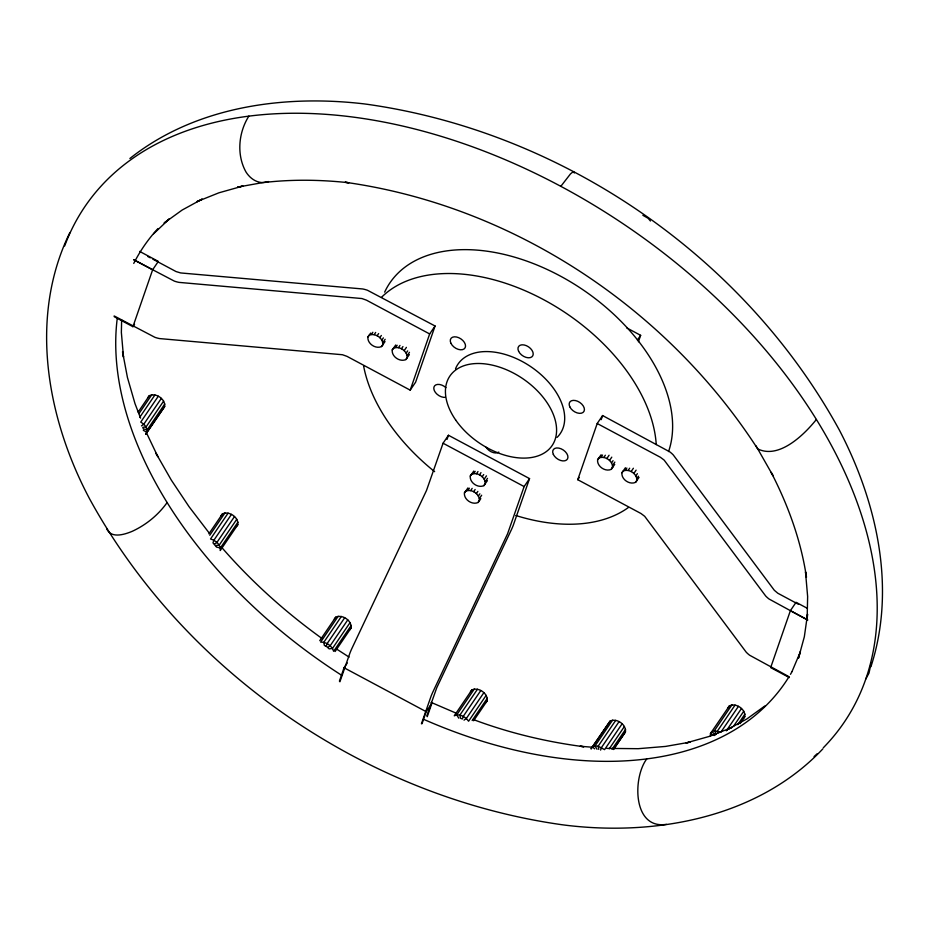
<?xml version="1.0" encoding="UTF-8"?>
<svg xmlns="http://www.w3.org/2000/svg" width="929" height="929" viewBox="0 0 929 929"><rect width="100%" height="100%" fill="white"/><g stroke="black" fill="none" stroke-linecap="round" stroke-linejoin="round"><path stroke-width="1.39" d="M121.641 319.843L121.362 332.454L123.511 357.142L122.535 351.743L127.424 377.418L134.984 403.592L140.581 418.166M164.677 406.507L145.69 434.238L164.677 406.507C165.617 399.087 155.991 392.526 149.325 395.673L147.92 397.554M228.093 513.122L210.523 538.983C215.528 540.364 221.183 544.777 220.243 550.537L237.824 524.688C238.765 517.256 229.138 510.695 222.472 513.842L221.067 515.723M335.102 651.519L351.069 628.016C352.021 620.595 342.395 614.034 335.729 617.181L334.324 619.062M370.659 333.07L367.919 336.948C367.071 343.533 375.618 349.362 381.529 346.563L385.024 341.582M382.771 344.891C383.619 338.307 375.072 332.489 369.161 335.276L367.919 336.948M392.235 349.954C391.388 356.539 399.934 362.356 405.845 359.569L407.099 357.897C407.936 351.313 399.4 345.495 393.478 348.282L392.235 349.954L395.731 344.973M465.94 490.675L464.43 492.881C463.594 499.465 472.141 505.295 478.052 502.496L480.804 498.618M471.769 473.813L470.271 476.02C469.424 482.615 477.97 488.433 483.881 485.635L487.388 480.653M479.294 500.824C480.142 494.24 471.595 488.422 465.684 491.22L464.43 492.881M485.135 483.974C485.972 477.39 477.436 471.56 471.526 474.359L470.271 476.02M473.616 720.753L487.191 700.78C488.143 693.359 478.516 686.798 471.851 689.945L470.434 691.826M599.112 457.521L597.602 459.739C596.766 466.323 605.313 472.141 611.224 469.354L614.719 464.361M612.466 467.682C613.314 461.098 604.767 455.28 598.857 458.067L597.602 459.739M621.931 472.733C621.083 479.318 629.63 485.147 635.541 482.348L636.795 480.676C637.631 474.092 629.084 468.274 623.173 471.073L621.931 472.733L625.426 467.751M613.477 749.529L625.461 731.901C626.401 724.469 616.775 717.908 610.109 721.055L591.123 748.797L610.109 721.055M710.348 736.093L710.488 733.527L729.462 705.796C736.128 702.649 745.766 709.21 744.814 716.631L740.018 723.679M865.782 679.018L869.01 673.072L871.228 662.795M870.926 666.708C896.531 587.906 876.709 501.544 839.305 429.964L837.412 426.539C741.969 254.976 561.848 131.988 367.605 104.35L363.796 103.851C283.124 94.421 195.078 106.696 129.886 158.499M114.232 316.696L132.928 326.694L152.658 269.747L158.336 261.397L139.629 251.399M114.162 315.941L154.888 337.308A26.709 20.484 19.1 0 0 159.544 338.574L342.453 354.739L346.97 356.341L410.2 390.145L429.662 333.952L435.074 325.998L367.443 290.254A26.709 20.484 19.1 0 0 362.786 288.977L180.667 272.94L176.08 271.57L152.809 259.156M435.074 325.998L415.611 382.191L410.2 390.145M350.047 622.604L332.466 648.454L329.156 648.872L326.23 646.212L327.136 643.588L344.705 617.727M339.41 681.154L344.044 667.754L347.295 662.981M339.898 681.793L350.082 652.657A26.709 3.472 -61.9 0 1 351.661 648.953L426.492 490.5L443.063 443.226L448.463 435.271L529.542 478.609L513.145 525.64A26.709 3.472 -61.9 0 1 511.565 529.344L436.735 687.797L426.841 715.806M447.046 439.382L448.463 435.271M421.429 723.761L431.149 695.995A26.709 3.472 -61.9 0 1 432.728 692.291L507.559 533.838L524.13 486.564L529.542 478.609M422.021 723.726L426.19 711.672L431.869 703.323L427.235 716.712M788.721 676.533L749.657 655.247A26.709 20.484 19.1 0 1 746.208 652.181L644.68 516.303L640.975 513.505L577.745 479.701L597.208 423.508L602.607 415.553L669.832 451.889A26.709 20.484 19.1 0 1 673.281 454.955L774.31 590.275L777.817 593.236L798.557 604.349M601.191 419.664L602.607 415.553M638.409 341.767L640.638 335.323L626.738 327.891M600.61 750.086L601.516 747.462L619.086 721.612M807.289 608.298L796.072 602.306L790.393 610.655L770.664 667.603L789.371 677.601M69.896 232.54C28.404 317.242 46.961 418.677 89.695 499.036L91.588 502.461C187.031 674.024 367.152 797.012 561.395 824.65L565.204 825.149C655.955 836.355 757.716 817.752 822.815 748.913M792.007 671.562L800.403 651.728L798.499 658.092L804.34 636.76L807.545 614.208L807.104 620.363L807.638 596.546L805.489 571.858L806.465 577.257C800.995 540.504 788.129 505.26 771.14 472.327L773.033 475.741L755.985 445.827M248.856 116.125C238.498 132.475 236.396 154.76 245.953 171.935C249.727 177.985 256.102 182.827 263.511 182.572C291.88 179.239 320.54 179.657 348.909 182.758L345.1 182.258C512.297 205.599 666.383 307.499 757.681 448.881C778.897 459.46 804.038 434.935 816.37 419.49M646.747 758.923C632.521 777.863 632.719 829.678 666.441 824.348M132.928 326.694L134.554 324.302M138.142 412.128L149.325 395.673M139.013 413.556L151.799 394.755M139.768 417.284L154.946 394.953M158.302 396.218L140.732 422.08C144.285 424.17 148.001 427.874 147.096 432.357L143.321 430.336M161.356 398.378L143.786 424.228L141.498 425.877M163.643 401.096L146.062 426.945L142.752 427.363L143.391 428.931L147.235 429.802L164.805 403.941M208.897 533.827L222.472 513.842M209.768 535.255L224.946 512.936M231.449 514.399L213.879 540.248L212.973 542.873L216.538 547.111L220.382 547.971L237.952 522.121M234.503 516.547L216.933 542.408L214.645 544.057M236.79 519.265L219.209 545.114L215.9 545.544M371.356 334.475L372.854 332.257M374.155 334.649L375.653 332.431M377.128 335.775L378.626 333.557M379.833 337.68L381.343 335.474M381.865 340.095L383.363 337.877M382.899 342.627L385.152 339.306M381.529 346.563L383.027 344.357M395.673 347.469L397.171 345.263M398.471 347.643L399.969 345.437M401.444 348.77L402.954 346.563M404.161 350.686L406.414 347.365M406.182 353.09L407.68 350.883M407.216 355.621L409.468 352.312M405.845 359.569L409.352 354.588M319.75 640.685L335.729 617.181M338.191 616.264L320.621 642.125C326.311 641.893 332.025 645.794 333.627 651.31L351.208 625.449M341.349 616.461L323.78 642.311L324.384 645.504L326.23 646.212M347.76 619.887L330.19 645.736L327.902 647.385M471.526 474.359L473.778 471.038M473.709 473.546L475.207 471.34M476.507 473.72L478.005 471.514M465.684 491.22L467.937 487.899M467.868 490.407L469.377 488.201M479.492 474.847L480.99 472.64M470.666 490.582L472.176 488.364M482.197 476.763L483.695 474.545M473.651 491.708L475.149 489.49M484.218 479.167L486.471 475.845M476.356 493.613L477.854 491.406M485.252 481.698L487.504 478.377M483.881 485.635L485.391 483.428M478.377 496.028L479.887 493.81M479.41 498.559L481.663 495.238M478.052 502.496L479.55 500.29M637.422 340.049L640.638 335.323M577.745 479.701L579.29 477.436M598.857 458.067L601.109 454.757M601.04 457.254L602.549 455.047M603.838 457.428L605.348 455.222M606.823 458.554L609.076 455.245M609.529 460.47L611.781 457.149M611.549 462.874L613.059 460.668M612.583 465.406L614.835 462.096M611.224 469.354L612.722 467.136M471.851 689.945L454.269 715.794C459.495 713.193 465.568 716.874 468.588 721.218L486.157 695.368M474.313 689.028L456.743 714.889L458.775 718.163M625.368 470.26L626.866 468.053M477.471 689.225L459.89 715.075L460.505 718.28L462.34 718.976L463.257 716.352L480.827 690.491M628.167 470.434L629.665 468.216M631.139 471.56L633.392 468.239M483.881 692.651L466.312 718.5L464.024 720.149M633.845 473.465L636.098 470.155M635.877 475.88L637.375 473.662M472.153 720.544L487.33 698.213M636.911 478.412L638.409 476.194M635.541 482.348L639.047 477.367M612.583 720.149L595.001 745.999L592.539 746.916L594.63 748.832M615.73 720.335L598.16 746.196L598.764 749.389M622.14 723.772L604.57 749.622L598.16 746.196L595.001 745.999L597.033 749.285M609.25 748.809L624.427 726.478M612.002 749.308L625.589 729.335M613.663 749.053L625.461 731.901M731.936 704.879L714.355 730.728L711.893 731.646L710.488 733.527L714.262 735.547L716.387 734.015L714.355 730.728L720.869 732.191L738.439 706.342M735.083 705.076L717.513 730.926L717.92 733.051M726.315 730.833L741.493 708.502M733.399 726.49L743.781 711.208M737.754 724.643L744.942 714.064M560.826 186.334L570.452 173.944L572.496 172.248L573.808 171.923L574.331 172.991M236.407 526.569L237.824 524.688M349.664 629.897L351.069 628.016M485.786 702.661L487.191 700.78M728.057 707.677L729.462 705.796M743.409 718.512L744.814 716.631M167.127 502.543C158.278 514.98 146.05 524.943 132.197 531.33C124.556 534.523 111.19 538.797 106.754 528.88M153.622 233.76L169.322 218.919L164.131 223.03L182.142 210.047L202.243 199.073L196.704 201.732L218.93 192.802L242.945 186.055L237.603 187.124L268.551 181.55M764.869 705.97L746.858 718.953L726.757 729.927L732.296 727.268L710.07 736.198L686.055 742.945L690.061 742.143L665.489 746.428L638.165 748.693L606.811 748.391M592.748 747.264L580.091 746.242L583.9 746.742C546.124 741.818 508.825 732.911 473.163 719.476M642.856 215.284L648.14 218.28L650.428 220.997M431.102 702.394L456.023 713.1M429.662 333.952L366.432 300.148L361.915 298.546L179.007 282.381A26.709 20.484 19.1 0 1 174.35 281.115L133.625 259.748M597.208 423.508L660.438 457.312L664.142 460.099L765.67 595.988A26.709 20.484 19.1 0 0 769.119 599.054L806.929 619.666M147.792 256.485L150.301 257.821M133.95 259.748L152.658 269.747M790.393 610.655L807.835 619.991M443.063 443.226L524.13 486.564M344.044 667.754L426.19 711.672M336.077 648.709L349.083 657.105M322.409 638.769C285.586 612.304 251.55 581.763 221.787 547.506M711.893 731.646L715.04 734.514M208.955 532.723L189.028 506.665L171.319 480.119L155.967 453.259L157.86 456.673L146.364 432.612M64.658 245.964A458.926 288.257 34.2 0 1 618.888 220.963A458.926 288.257 34.2 0 1 823.303 747.775M817.218 753.698A458.926 288.257 34.2 0 1 814.059 756.578M789 676.742A387.846 243.619 34.2 0 1 423.45 719.232M341.895 675.441A387.846 243.619 34.2 0 1 117.263 318.264M133.753 263.418A387.846 243.619 34.2 0 1 157.988 228.546M791.891 671.853A387.846 243.619 34.2 0 1 790.474 674.315M455.524 368.767A61.813 38.821 34.2 0 1 530.714 366.618A61.813 38.821 34.2 0 1 557.063 437.396M384.664 292.124A163.794 102.875 34.2 0 1 564.379 278.282A163.794 102.875 34.2 0 1 668.555 451.564M628.271 507.594A163.794 102.875 34.2 0 1 515.723 515.467M434.633 471.653A163.794 102.875 34.2 0 1 363.634 366.131M381.552 297.268A163.794 102.875 34.2 0 1 543.802 299.765A163.794 102.875 34.2 0 1 656.234 444.596M445.421 397.333A8.5 5.342 34.2 0 1 435.492 392.561A8.5 5.342 34.2 0 1 435.887 384.873A8.5 5.342 34.2 0 1 445.92 387.648M498.815 452.098A8.5 5.342 34.2 0 1 486.122 447.29M455.616 419.92A61.813 38.821 34.2 0 0 551.478 446.454A61.813 38.821 34.2 0 0 495.912 366.038A61.813 38.821 34.2 0 0 455.616 419.92M569.814 406.844A8.5 5.342 34.2 0 0 582.971 412.499A8.5 5.342 34.2 0 0 577.594 401.235A8.5 5.342 34.2 0 0 569.814 406.844M518.603 351.278A8.5 5.342 34.2 0 0 531.771 356.933A8.5 5.342 34.2 0 0 526.383 345.669A8.5 5.342 34.2 0 0 518.603 351.278M450.925 343.289A8.5 5.342 34.2 0 0 464.094 348.944A8.5 5.342 34.2 0 0 458.705 337.68A8.5 5.342 34.2 0 0 450.925 343.289M553.336 454.42A8.5 5.342 34.2 0 0 566.493 460.076A8.5 5.342 34.2 0 0 561.116 448.812A8.5 5.342 34.2 0 0 553.336 454.42"/></g></svg>
